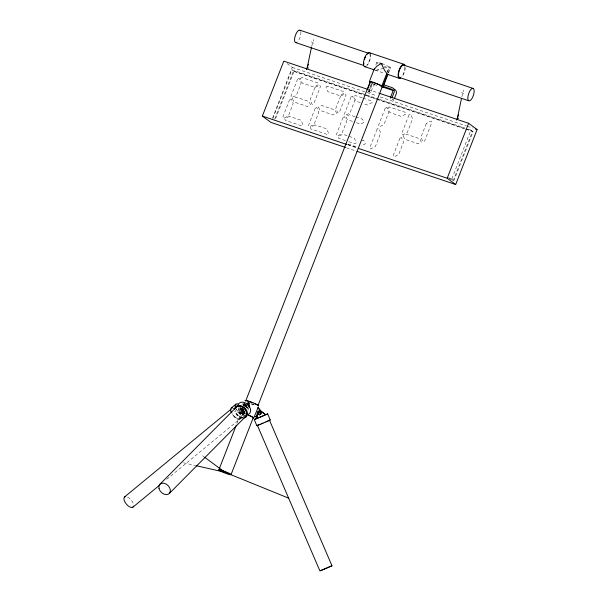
<?xml version="1.0" encoding="UTF-8"?>
<svg xmlns="http://www.w3.org/2000/svg" width="601" height="601" viewBox="0 0 601 601"><rect width="100%" height="100%" fill="white"/><g stroke="black" fill="none" stroke-linecap="round" stroke-linejoin="round"><path stroke-width="0.45" stroke-dasharray="3 2.25" d="M244.164 410.783L243.352 412.346L241.91 411.858L242.03 408.244M243.352 412.346L243.443 409.634M243.57 406.013L243.63 404.203L242.188 403.722L244.449 403.662A2.472 0.947 -71.4 0 1 244.862 403.97M244.855 411.024L244.795 412.827L246.245 413.315M245.013 406.501L245.073 404.691L247.342 404.631M246.425 407.891L246.485 406.081M244.367 405.69L244.389 405.427A1.24 0.473 -71.4 0 0 244.051 404.856A1.24 0.473 -71.4 0 0 243.39 405.75M311.694 46.247L313.654 39.538M461.861 96.753L463.814 90.037M272.553 117.999L292.281 67.395L286.624 63.218M272.809 118.713L291.853 69.851L377.834 98.767M274.74 119.013L293.446 71.023L365.243 95.176M275.611 118.532L293.979 71.421L291.853 69.851M240.28 412.684L241.978 408.319M243.337 404.834L244.021 403.091M375.82 65.028L376.819 62.474M236.944 423.48L243.42 406.885M243.758 406.006L244.78 403.391M244.682 407.651L242.736 412.647L243.916 413.225L244.892 410.731M245.005 406.817L245.659 405.149M370.93 84.831L368.556 90.916L370.682 92.479L373.198 86.078A2.472 2.269 -53.6 0 1 374.919 84.756M368.894 91.457L371.275 85.35A3.298 3.02 -53.6 0 1 372.597 83.689M246.185 407.395L247.484 404.067M370.682 92.479L369.232 91.998L371.839 85.402A4.124 3.779 -53.6 0 1 372.845 84.14M246.568 406.952L247.867 403.624M387.36 71.88L389.298 66.906A7.422 0.841 21.3 0 0 383.618 64.337M388.126 72.586L390.139 67.432L389.298 66.906M388.471 73.127L390.462 68.026M470.899 130.064L473.025 131.634L453.973 180.495L451.847 178.925L470.899 130.064L468.239 129.17M241.91 411.858L244.337 407.185M247.86 410.198L248.664 408.642M243.555 408.492L240.731 413.308L239.544 412.729L241.903 408.71M245.914 409.657L243.089 414.472L241.91 413.894L244.261 409.874M166.717 479.313L240.16 418.799A6.596 3.163 50.5 0 0 236.201 409.461A6.491 3.11 50.5 0 1 240.37 418.349A6.491 3.11 50.5 0 1 232.534 414.021M244.427 416.125L240.595 419.28A7.325 3.508 50.5 0 0 237.583 410.1M361.967 140.792L363.725 140.086L365.325 143.872L361.163 145.99M243.172 405.029L244.742 404.255M244.352 405.615L245.922 404.841M384.385 67.778L386.022 67.011L388.028 72.901M383.566 68.161L378.84 69.806L375.392 70.234L378.84 69.806M243.63 404.203L245.14 404.165M183.5 462.8L195.212 465.474M375.016 70.122L384.79 73.412M368.203 89.519L378.87 93.102M292.281 67.395L376.692 95.784M380.245 96.979L466.436 125.962M467.323 126.263L472.656 128.058M378.72 99.067L464.693 127.983M366.129 95.469L472.491 131.243L453.439 180.105L449.007 178.61M293.979 71.421L376.406 99.142M377.293 99.443L465.046 128.952M465.933 129.253L473.025 131.634M362.2 97.85L355.431 95.574L353.831 96.385L355.83 101.126L360.269 102.613M363.049 98.136L371.516 100.976L372.177 102.561L367.376 105.01L363.823 103.815M355.078 116.722L349.234 114.753L345.988 116.504L347.318 119.659L354.838 122.191M355.912 117L362.598 119.246L363.928 122.401L360.683 124.159L355.672 122.469M345.417 140.559L338.648 138.283L337.98 136.705L342.78 134.256L354.335 138.14L356.333 142.88L354.733 143.692L348.805 141.701M348.144 144.052L357.895 147.328M448.308 177.738L451.847 178.925M347.964 144.631L356.829 147.613M347.611 144.721L356.551 147.771M450.427 179.301L453.973 180.495M346.379 147.763L356.153 151.046M245.073 404.691L246.515 405.179M244.239 404.879L247.124 405.848A1.24 0.473 -71.4 0 0 246.41 406.434L246.282 406.719A1.24 0.473 -71.4 0 0 246.177 407.027M245.967 406.607L244.78 406.028A2.472 1.487 -63.8 0 1 245.05 406.336M240.558 408.056L244.104 409.807A1.24 0.744 -63.8 0 1 243.886 409.439M239.904 409.597L241.084 410.175M461.568 92.314L463.687 93.876M392.363 99.203L393.783 100.247L390.214 98.196M311.401 41.807L313.519 43.377M367.82 90.954L369.232 91.998M202.635 455.768L204.122 456.873M241.617 407.869L243.089 414.472M240.625 408.109L241.91 413.894M239.438 407.531L240.731 413.308M238.447 407.771L239.544 412.729M369.878 54.18A6.588 2.524 -71.4 0 1 366.85 65.088M300.853 31.845A6.596 2.532 -71.4 0 1 297.54 41.785M404.811 66.816A6.596 2.532 -71.4 0 1 401.506 76.748M370.239 53.481A7.422 2.847 -71.4 0 1 366.828 65.772M405.269 67.71A7.422 2.847 -71.4 0 1 402.415 76.282M376.819 85.47A7.422 0.841 21.3 0 1 375.61 85.011M375.016 84.771A7.422 0.841 21.3 0 1 371.764 83.321M390.139 67.432A7.422 0.841 21.3 0 1 384.264 66.388M377.984 63.593A7.422 0.841 21.3 0 1 378.322 62.632M375.144 84.718A6.596 0.744 21.3 0 1 373.612 84.072M243.307 409.304A1.24 0.744 -63.8 0 1 242.676 408.59M245.2 406.434A2.472 1.487 -63.8 0 1 246.448 407.884M241.88 408.417A2.472 1.487 -63.8 0 0 242.023 409.965L243.916 413.225L242.736 412.647L240.843 409.386A2.472 1.487 -63.8 0 1 240.7 407.839M242.353 408.642A1.24 0.744 -63.8 0 1 241.489 408.011M241.392 407.906A1.24 0.744 -63.8 0 1 240.34 407.14M243.247 405.277A2.472 1.487 -63.8 0 1 243.871 405.758M242.068 404.698A2.472 1.487 -63.8 0 1 242.421 404.864M244.171 415.937A7.325 3.508 50.5 0 1 236.561 410.393M239.701 419.618A7.325 3.508 50.5 0 1 232.091 414.081M232.76 408.199A6.491 3.11 50.5 0 1 233.766 408.267A6.596 3.163 50.5 0 0 232.722 408.192M240.16 418.799A6.596 3.163 50.5 0 1 231.761 412.684M127.645 497.087A6.596 3.163 50.5 0 1 133.602 505.576M245.914 415.892A7.422 0.841 21.3 0 1 240.182 412.767A7.422 0.841 21.3 0 1 246.47 414.322M254.246 405.006A7.422 0.841 21.3 0 1 250.677 403.677M244.517 415.193A6.588 0.744 21.3 0 1 240.956 413.067A6.588 0.744 21.3 0 1 244.975 413.894M253.983 404.811A6.588 0.744 21.3 0 1 250.812 403.632M244.96 405.945A1.24 0.473 -71.4 0 1 245.839 405.893L245.809 406.178A1.24 0.473 -71.4 0 1 245.644 406.794M247.184 406.967A1.24 0.473 -71.4 0 1 246.658 408.004M246.372 405.878A2.472 0.947 -71.4 0 1 246.034 407.102M244.442 405.923A2.472 0.947 -71.4 0 1 245.614 404.233M247.68 406.975A2.472 0.947 -71.4 0 1 247.221 408.154M245.681 407.02A2.472 0.947 -71.4 0 1 246.44 405.344M244.968 404.338A2.472 0.947 -71.4 0 1 244.93 405.39M248.401 408.049A1.24 0.473 -71.4 0 1 247.635 408.582A1.24 0.473 -71.4 0 1 247.725 407.208M244.006 414.54A7.325 5.334 44.8 0 1 237.966 407.996M242.488 418.101A7.325 5.334 44.8 0 1 234.781 411.204M243.713 417.304A6.491 4.725 44.8 0 1 235.494 411.264M242.346 417.56A6.596 4.808 44.8 0 1 235.254 409.874M371.072 84.516A2.472 2.269 -53.6 0 1 372.207 83.404M289.577 99.698L282.951 116.707L283.612 118.284L288.412 115.835L293.175 103.62L291.177 98.887L289.577 99.698M297.608 79.107L290.982 96.107L291.643 97.685L296.443 95.236L301.206 83.021L299.208 78.288L297.608 79.107M292.544 98.669L293.829 101.945L307.194 106.437L310.439 104.687L309.109 101.531L295.745 97.031L292.544 98.669M314.954 87.513L310.191 99.728L312.189 104.461L313.79 103.642L320.423 86.642L319.755 85.064L314.954 87.513M315.202 108.323L308.568 125.324L309.237 126.901L314.038 124.452L318.8 112.237L316.802 107.504L315.202 108.323M318.598 107.158L319.882 110.434L333.247 114.934L336.492 113.176L335.163 110.021L321.798 105.528L318.598 107.158M340.579 96.13L335.816 108.345L337.815 113.078L339.415 112.259L346.041 95.258L345.38 93.681L340.579 96.13M343.021 117.541L336.395 134.549L337.056 136.126L341.856 133.677L346.619 121.462L344.621 116.722L343.021 117.541M351.052 96.941L344.426 113.95L345.087 115.527L349.887 113.078L354.65 100.863L352.652 96.122L351.052 96.941M377.112 129.005L369.915 147.448L370.584 149.025L375.385 146.576L380.703 132.926L378.713 128.186L377.112 129.005M385.188 108.285L378.555 125.293L379.223 126.871L384.024 124.422L388.779 112.207L386.789 107.474L385.188 108.285M399.905 138.298L393.279 155.306L393.94 156.884L398.741 154.434L403.504 142.219L401.506 137.479L399.905 138.298M409.011 114.941L401.821 133.384L402.49 134.97L407.283 132.513L412.609 118.863L410.611 114.13L409.011 114.941M403.384 135.946L404.668 139.222L418.033 143.714L421.278 141.964L419.949 138.808L406.584 134.308L403.384 135.946M426.312 123.475L420.985 137.126L422.984 141.859L424.584 141.04L431.773 122.604L431.105 121.019L426.312 123.475M301.92 77.574L300.32 78.393L302.318 83.126L313.872 87.01L318.665 84.561L318.004 82.983L301.92 77.574M327.545 86.191L325.945 87.01L327.943 91.743L339.49 95.627L344.29 93.178L343.622 91.6L327.545 86.191M289.502 116.339L284.701 118.788L285.37 120.365L301.447 125.774L303.047 124.955L301.048 120.223L289.502 116.339M315.119 124.955L310.326 127.404L310.987 128.982L327.072 134.391L328.672 133.572L326.674 128.839L315.119 124.955M389.403 106.993L387.803 107.812L389.801 112.545L401.355 116.436L406.148 113.98L405.487 112.402L389.403 106.993"/><path stroke-width="0.9" d="M256.394 416.065L256.086 418.844L256.657 415.967M256.875 418.551L257.491 412.992A2.472 2.442 69.8 0 1 261.375 411.324L265.83 414.69L256.612 418.649L257.236 413.09A2.472 2.442 69.8 0 1 261.112 411.415L264.823 414.224M311.498 47.163L307.276 67.274L308.336 68.063M461.478 98.579L457.444 117.781L458.503 118.562M374.16 69.318L376.985 66.065L381.252 63.488L384.648 70.407L387.457 74.306L399.011 78.19M345.485 147.463L270.848 122.364L262.359 116.091L283.792 61.129L367.316 89.218M306.382 69.566L308.471 64.224M369.375 81.563L374.498 68.424M218.892 469.787L236.261 425.23M245.801 400.769L370.133 81.871M367.707 88.895L369.202 85.064M248.656 405.773L249.633 403.279L248.19 402.79L246.26 403.872M382.694 86.521L387.457 74.306L387.945 74.456L383.092 86.905L381.853 85.988L386.706 73.54M231.017 474.722A6.596 0.744 21.3 0 0 222.828 470.688A6.596 0.744 21.3 0 0 221.01 471.357A6.596 0.744 21.3 0 0 231.017 474.722L253.156 417.928M258.265 404.826L382.259 86.799M390.552 97.332L392.693 91.788A2.472 2.269 -53.6 0 0 391.597 89.188L382.657 86.161M391.957 97.918L394.203 92.066A4.124 3.779 -53.6 0 0 392.378 87.731L384.122 84.921M394.376 98.714L396.329 93.636A4.124 3.779 -53.6 0 0 394.496 89.301L394.061 89.121M456.55 120.072L458.631 114.723M468.615 123.288L477.104 129.553L455.671 184.522L447.182 178.249L468.615 123.288L379.757 93.403M369.502 84.298L369.72 83.832A4.124 3.779 -53.6 0 1 369.998 83.374M159.693 484.481L236.118 407.418M169.512 493.271L245.937 416.215M231.445 407.854L235.915 404.173M124.625 496.892L231.197 409.093M132.874 507.191L159.513 485.24M247.056 404.721L249.633 403.279L248.19 402.79M258.152 425.177L256.86 425.703L254.253 419.641L255.448 419.092M268.429 420.775L270.262 419.956L267.663 413.894L254.328 419.626M256.86 425.703L258.047 425.155M269.158 420.445L269.503 420.287L331.977 565.774L323.864 569.32L319.905 570.95L257.423 425.455L257.957 425.215M267.362 421.248L269.068 420.505M320.979 570.454L331.977 565.774M266.025 421.834L267.881 421.031M264.515 422.488L266.401 421.677M262.93 423.164L264.725 422.398M261.255 423.885L263.035 423.119M259.7 424.546L261.518 423.765M258.407 425.087L260.135 424.351M266.115 414.502L267.663 413.894M258.821 424.907L257.423 425.455M269.661 420.182L270.262 419.956M257.018 416.32L254.283 416.711L257.281 416.23M254.283 416.711L258.114 407.455L261.57 411.873M196.114 465.677L224.954 472.251L288.735 498.191M369.713 52.79L404.368 64.45M300.109 30.245L368.526 53.256M404.067 65.209L473.378 88.52A6.596 2.532 -71.4 0 1 471.642 99.037A6.596 2.532 -71.4 0 1 467.969 96.325A6.596 2.532 -71.4 0 1 473.378 88.52M295.346 42.461L363.763 65.471M399.304 77.424L468.615 100.735M364.356 66.538L374.13 69.821M382.191 86.852L393.422 90.631M475.323 128.952L477.104 129.553M262.359 116.091L346.777 144.48M358.324 148.372L447.182 178.249M357.039 151.347L455.671 184.522M204.866 457.421L224.954 472.251M262.337 412.639L260.849 411.512A2.472 2.442 69.8 0 0 260.293 411.197M257.852 407.553L260.158 410.498M296.729 42.431A6.596 2.532 -71.4 0 1 295.309 35.602A6.596 2.532 -71.4 0 1 300.575 30.861M363.913 64.164A6.588 2.524 -71.4 0 1 363.853 62.872M364.371 59.732A6.588 2.524 -71.4 0 1 365.603 56.577M367.219 54.24A6.588 2.524 -71.4 0 1 368.037 53.602M400.687 77.394A6.596 2.532 -71.4 0 1 399.274 70.565A6.596 2.532 -71.4 0 1 404.533 65.825M365.904 66.493A7.422 2.847 -71.4 0 1 364.319 58.815A7.422 2.847 -71.4 0 1 370.239 53.481M400.559 78.153A7.422 2.847 -71.4 0 1 398.974 70.467A7.422 2.847 -71.4 0 1 404.894 65.141M379.652 62.977A7.422 0.841 21.3 0 1 383.017 64.112M383.092 86.905A7.422 0.841 21.3 0 1 382.476 87.13M370.539 82.683A7.422 0.841 21.3 0 1 372.207 82.067A7.422 0.841 21.3 0 1 381.853 85.988M370.419 82.39A6.596 0.744 21.3 0 1 377.248 83.952A6.596 0.744 21.3 0 1 380.921 86.664M259.174 412.309A1.24 1.217 69.8 0 0 259.362 414.389A1.24 1.217 69.8 0 0 261.142 413.353A1.24 1.217 69.8 0 0 259.452 412.151L258.911 412.406A1.24 1.217 69.8 0 0 258.535 413.856M259.196 414.532A1.24 1.217 69.8 0 0 260.789 413.871L260.872 413.556A1.24 1.217 69.8 0 0 259.189 412.248M258.918 414.367A1.24 1.217 69.8 0 1 258.693 414.142M259.241 414.713A1.24 1.217 69.8 0 0 260.526 413.961L260.609 413.653A1.24 1.217 69.8 0 0 258.926 412.346L258.648 412.504A1.24 1.217 69.8 0 0 258.19 413.646M258.16 412.827A1.24 1.217 69.8 0 1 258.385 412.602M258.663 412.444A1.24 1.217 69.8 0 1 260.316 413.27A1.24 1.217 69.8 0 1 259.301 414.81M235.246 407.298A7.325 3.508 50.5 0 1 237.951 403.902M231.272 412.496A7.325 3.508 50.5 0 1 232.339 407.516M133.392 506.538A6.596 3.163 50.5 0 1 126.187 503.901A6.596 3.163 50.5 0 1 125.429 496.591M231.761 412.684A6.596 3.163 50.5 0 1 231.317 411.317M248.281 415.028A7.422 0.841 21.3 0 1 253.382 418.251M245.366 401.062A7.422 0.841 21.3 0 1 252.142 402.452A7.422 0.841 21.3 0 1 258.145 406.036M248.145 415.073A6.588 0.744 21.3 0 1 252.675 417.935M246.282 400.762A6.588 0.744 21.3 0 1 252.908 402.858M254.441 403.511A6.588 0.744 21.3 0 1 257.979 405.525M248.784 405.119A2.472 0.947 -71.4 0 1 249.13 407.455M248.566 406.336A1.24 0.473 -71.4 0 1 248.709 406.629M238.071 404.879A7.325 5.334 44.8 0 1 247.597 404.383A7.325 5.334 44.8 0 1 248.604 414.299M234.615 409.574A7.325 5.334 44.8 0 1 244.412 407.591A7.325 5.334 44.8 0 1 244.059 418.026M235.584 408.5A6.491 4.725 44.8 0 1 244.029 408.056A6.491 4.725 44.8 0 1 244.923 416.854M235.494 408.537A6.596 4.808 44.8 0 1 244.074 408.087A6.596 4.808 44.8 0 1 244.983 417.026M158.98 488.403A6.596 4.808 44.8 0 0 168.558 494.082A6.596 4.808 44.8 0 0 166.274 484.136A6.596 4.808 44.8 0 0 158.98 488.403"/></g></svg>
